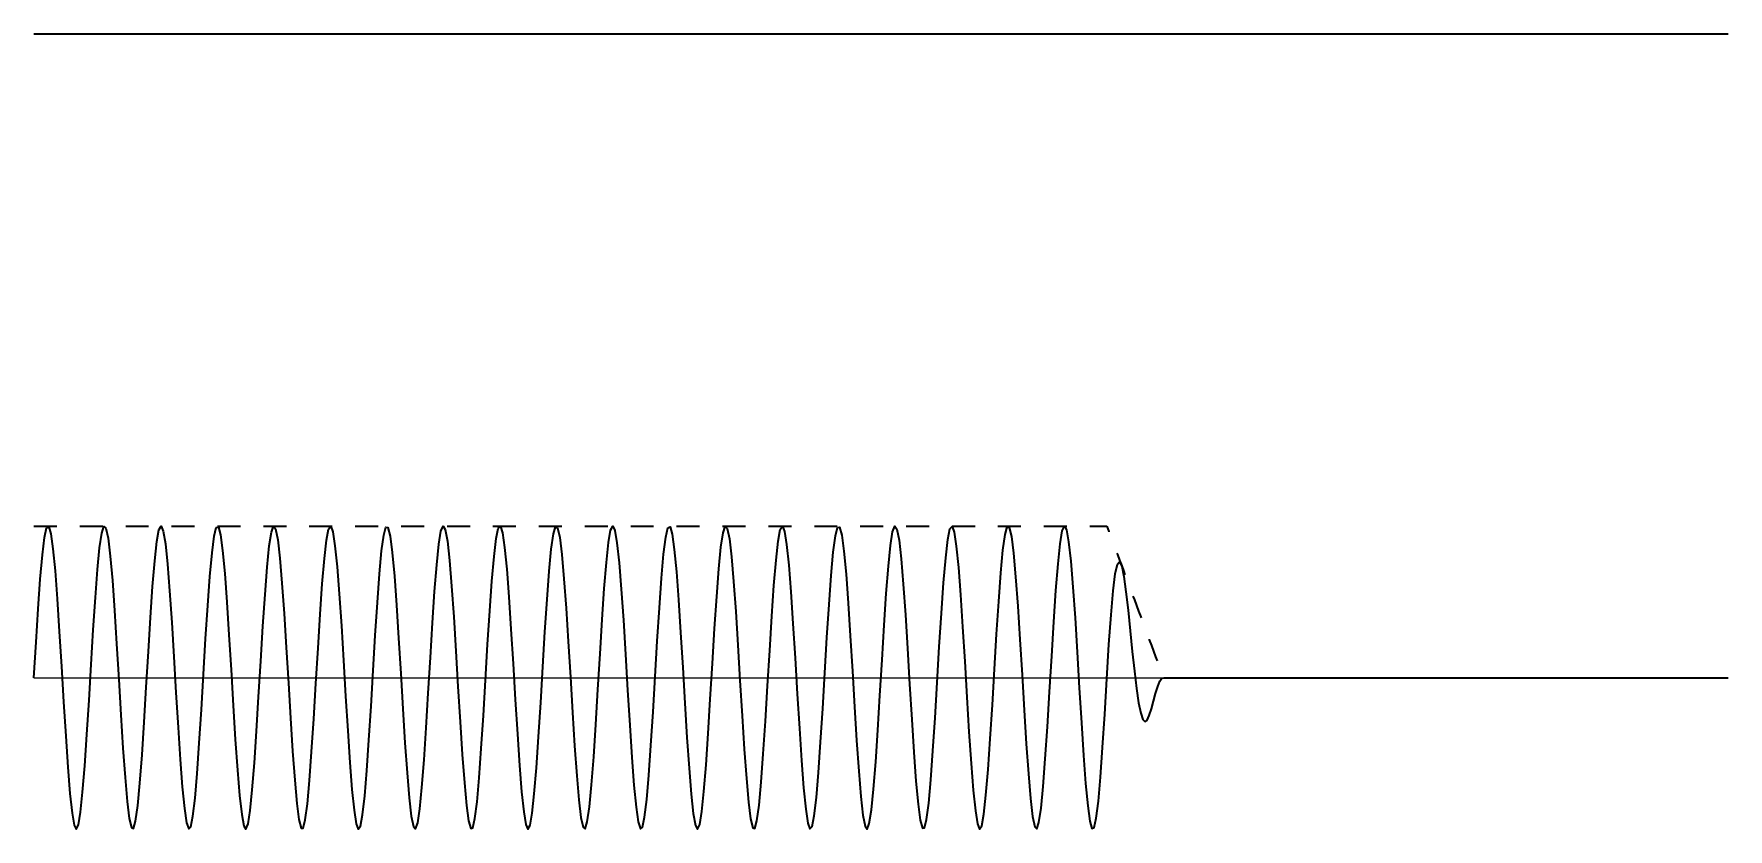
# Model space of a CAD drawing. Header units: metres. Extents: x -10 to 187, y -30 to 275.
# Drawn here: x 135.2 to 186.9, y 56.3 to 80.6 of the extents above; entities that cross this region are included whole.
import ezdxf

# ---------------------------------------------------------------- set-up
doc = ezdxf.new("R2010")
doc.units = ezdxf.units.M
doc.linetypes.add('JIS_02_0.7', pattern=[1.4, 0.7, -0.7])
doc.layers.add('BASE', color=8, linetype='Continuous', lineweight=25)
doc.layers.add('WAVE', color=7, linetype='Continuous', lineweight=35)

msp = doc.modelspace()

# ---------------------------------------------------------------- linework, layer by layer
at = {"layer": 'BASE', "lineweight": 25, "flags": 128}
for points in [[(135.189, 80.613), (186.854, 80.613)], [(135.189, 60.965), (186.854, 60.965)]]:
    msp.add_lwpolyline(points, dxfattribs=at)
at = {"layer": 'WAVE', "lineweight": 35, "flags": 128}
for points in [[(135.189, 80.613), (135.254, 80.613), (135.319, 80.613), (135.383, 80.613), (135.448, 80.613), (135.513, 80.613), (135.577, 80.613), (135.642, 80.613), (135.707, 80.613), (135.771, 80.613), (135.836, 80.613), (135.901, 80.613), (135.965, 80.613), (136.03, 80.613), (136.095, 80.613), (136.159, 80.613), (136.224, 80.613), (136.289, 80.613), (136.353, 80.613), (136.418, 80.613), (136.483, 80.613), (136.547, 80.613), (136.612, 80.613), (136.677, 80.613), (136.741, 80.613), (136.806, 80.613), (136.871, 80.613), (136.935, 80.613), (137, 80.613), (137.065, 80.613), (137.129, 80.613), (137.194, 80.613), (137.259, 80.613), (137.323, 80.613), (137.388, 80.613), (137.453, 80.613), (137.517, 80.613), (137.582, 80.613), (137.647, 80.613), (137.711, 80.613), (137.776, 80.613), (137.841, 80.613), (137.905, 80.613), (137.97, 80.613), (138.035, 80.613), (138.099, 80.613), (138.164, 80.613), (138.229, 80.613), (138.293, 80.613), (138.358, 80.613), (138.423, 80.613), (138.487, 80.613), (138.552, 80.613), (138.617, 80.613), (138.681, 80.613), (138.746, 80.613), (138.81, 80.613), (138.875, 80.613), (138.94, 80.613), (139.004, 80.613), (139.069, 80.613), (139.134, 80.613), (139.198, 80.613), (139.263, 80.613), (139.328, 80.613), (139.392, 80.613), (139.457, 80.613), (139.522, 80.613), (139.586, 80.613), (139.651, 80.613), (139.716, 80.613), (139.78, 80.613), (139.845, 80.613), (139.91, 80.613), (139.974, 80.613), (140.039, 80.613), (140.104, 80.613), (140.168, 80.613), (140.233, 80.613), (140.298, 80.613), (140.362, 80.613), (140.427, 80.613), (140.492, 80.613), (140.556, 80.613), (140.621, 80.613), (140.686, 80.613), (140.75, 80.613), (140.815, 80.613), (140.88, 80.613), (140.944, 80.613), (141.009, 80.613), (141.074, 80.613), (141.138, 80.613), (141.203, 80.613), (141.268, 80.613), (141.332, 80.613), (141.397, 80.613), (141.462, 80.613), (141.526, 80.613), (141.591, 80.613), (141.656, 80.613), (141.72, 80.613), (141.785, 80.613), (141.85, 80.613), (141.914, 80.613), (141.979, 80.613), (142.044, 80.613), (142.108, 80.613), (142.173, 80.613), (142.238, 80.613), (142.302, 80.613), (142.367, 80.613), (142.432, 80.613), (142.496, 80.613), (142.561, 80.613), (142.626, 80.613), (142.69, 80.613), (142.755, 80.613), (142.82, 80.613), (142.884, 80.613), (142.949, 80.613), (143.014, 80.613), (143.078, 80.613), (143.143, 80.613), (143.207, 80.613), (143.272, 80.613), (143.337, 80.613), (143.401, 80.613), (143.466, 80.613), (143.531, 80.613), (143.595, 80.613), (143.66, 80.613), (143.725, 80.613), (143.789, 80.613), (143.854, 80.613), (143.919, 80.613), (143.983, 80.613), (144.048, 80.613), (144.113, 80.613), (144.177, 80.613), (144.242, 80.613), (144.307, 80.613), (144.371, 80.613), (144.436, 80.613), (144.501, 80.613), (144.565, 80.613), (144.63, 80.613), (144.695, 80.613), (144.759, 80.613), (144.824, 80.613), (144.889, 80.613), (144.953, 80.613), (145.018, 80.613), (145.083, 80.613), (145.147, 80.613), (145.212, 80.613), (145.277, 80.613), (145.341, 80.613), (145.406, 80.613), (145.471, 80.613), (145.535, 80.613), (145.6, 80.613), (145.665, 80.613), (145.729, 80.613), (145.794, 80.613), (145.859, 80.613), (145.923, 80.613), (145.988, 80.613), (146.053, 80.613), (146.117, 80.613), (146.182, 80.613), (146.247, 80.613), (146.311, 80.613), (146.376, 80.613), (146.441, 80.613), (146.505, 80.613), (146.57, 80.613), (146.635, 80.613), (146.699, 80.613), (146.764, 80.613), (146.829, 80.613), (146.893, 80.613), (146.958, 80.613), (147.023, 80.613), (147.087, 80.613), (147.152, 80.613), (147.217, 80.613), (147.281, 80.613), (147.346, 80.613), (147.411, 80.613), (147.475, 80.613), (147.54, 80.613), (147.604, 80.613), (147.669, 80.613), (147.734, 80.613), (147.798, 80.613), (147.863, 80.613), (147.928, 80.613), (147.992, 80.613), (148.057, 80.613), (148.122, 80.613), (148.186, 80.613), (148.251, 80.613), (148.316, 80.613), (148.38, 80.613), (148.445, 80.613), (148.51, 80.613), (148.574, 80.613), (148.639, 80.613), (148.704, 80.613), (148.768, 80.613), (148.833, 80.613), (148.898, 80.613), (148.962, 80.613), (149.027, 80.613), (149.092, 80.613), (149.156, 80.613), (149.221, 80.613), (149.286, 80.613), (149.35, 80.613), (149.415, 80.613), (149.48, 80.613), (149.544, 80.613), (149.609, 80.613), (149.674, 80.613), (149.738, 80.613), (149.803, 80.613), (149.868, 80.613), (149.932, 80.613), (149.997, 80.613), (150.062, 80.613), (150.126, 80.613), (150.191, 80.613), (150.256, 80.613), (150.32, 80.613), (150.385, 80.613), (150.45, 80.613), (150.514, 80.613), (150.579, 80.613), (150.644, 80.613), (150.708, 80.613), (150.773, 80.613), (150.838, 80.613), (150.902, 80.613), (150.967, 80.613), (151.032, 80.613), (151.096, 80.613), (151.161, 80.613), (151.226, 80.613), (151.29, 80.613), (151.355, 80.613), (151.42, 80.613), (151.484, 80.613), (151.549, 80.613), (151.614, 80.613), (151.678, 80.613), (151.743, 80.613), (151.808, 80.613), (151.872, 80.613), (151.937, 80.613), (152.001, 80.613), (152.066, 80.613), (152.131, 80.613), (152.195, 80.613), (152.26, 80.613), (152.325, 80.613), (152.389, 80.613), (152.454, 80.613), (152.519, 80.613), (152.583, 80.613), (152.648, 80.613), (152.713, 80.613), (152.777, 80.613), (152.842, 80.613), (152.907, 80.613), (152.971, 80.613), (153.036, 80.613), (153.101, 80.613), (153.165, 80.613), (153.23, 80.613), (153.295, 80.613), (153.359, 80.613), (153.424, 80.613), (153.489, 80.613), (153.553, 80.613), (153.618, 80.613), (153.683, 80.613), (153.747, 80.613), (153.812, 80.613), (153.877, 80.613), (153.941, 80.613), (154.006, 80.613), (154.071, 80.613), (154.135, 80.613), (154.2, 80.613), (154.265, 80.613), (154.329, 80.613), (154.394, 80.613), (154.459, 80.613), (154.523, 80.613), (154.588, 80.613), (154.653, 80.613), (154.717, 80.613), (154.782, 80.613), (154.847, 80.613), (154.911, 80.613), (154.976, 80.613), (155.041, 80.613), (155.105, 80.613), (155.17, 80.613), (155.235, 80.613), (155.299, 80.613), (155.364, 80.613), (155.429, 80.613), (155.493, 80.613), (155.558, 80.613), (155.623, 80.613), (155.687, 80.613), (155.752, 80.613), (155.817, 80.613), (155.881, 80.613), (155.946, 80.613), (156.011, 80.613), (156.075, 80.613), (156.14, 80.613), (156.205, 80.613), (156.269, 80.613), (156.334, 80.613), (156.398, 80.613), (156.463, 80.613), (156.528, 80.613), (156.592, 80.613), (156.657, 80.613), (156.722, 80.613), (156.786, 80.613), (156.851, 80.613), (156.916, 80.613), (156.98, 80.613), (157.045, 80.613), (157.11, 80.613), (157.174, 80.613), (157.239, 80.613), (157.304, 80.613), (157.368, 80.613), (157.433, 80.613), (157.498, 80.613), (157.562, 80.613), (157.627, 80.613), (157.692, 80.613), (157.756, 80.613), (157.821, 80.613), (157.886, 80.613), (157.95, 80.613), (158.015, 80.613), (158.08, 80.613), (158.144, 80.613), (158.209, 80.613), (158.274, 80.613), (158.338, 80.613), (158.403, 80.613), (158.468, 80.613), (158.532, 80.613), (158.597, 80.613), (158.662, 80.613), (158.726, 80.613), (158.791, 80.613), (158.856, 80.613), (158.92, 80.613), (158.985, 80.613), (159.05, 80.613), (159.114, 80.613), (159.179, 80.613), (159.244, 80.613), (159.308, 80.613), (159.373, 80.613), (159.438, 80.613), (159.502, 80.613), (159.567, 80.613), (159.632, 80.613), (159.696, 80.613), (159.761, 80.613), (159.826, 80.613), (159.89, 80.613), (159.955, 80.613), (160.02, 80.613), (160.084, 80.613), (160.149, 80.613), (160.214, 80.613), (160.278, 80.613), (160.343, 80.613), (160.408, 80.613), (160.472, 80.613), (160.537, 80.613), (160.602, 80.613), (160.666, 80.613), (160.731, 80.613), (160.795, 80.613), (160.86, 80.613), (160.925, 80.613), (160.989, 80.613), (161.054, 80.613), (161.119, 80.613), (161.183, 80.613), (161.248, 80.613), (161.313, 80.613), (161.377, 80.613), (161.442, 80.613), (161.507, 80.613), (161.571, 80.613), (161.636, 80.613), (161.701, 80.613), (161.765, 80.613), (161.83, 80.613), (161.895, 80.613), (161.959, 80.613), (162.024, 80.613), (162.089, 80.613), (162.153, 80.613), (162.218, 80.613), (162.283, 80.613), (162.347, 80.613), (162.412, 80.613), (162.477, 80.613), (162.541, 80.613), (162.606, 80.613), (162.671, 80.613), (162.735, 80.613), (162.8, 80.613), (162.865, 80.613), (162.929, 80.613), (162.994, 80.613), (163.059, 80.613), (163.123, 80.613), (163.188, 80.613), (163.253, 80.613), (163.317, 80.613), (163.382, 80.613), (163.447, 80.613), (163.511, 80.613), (163.576, 80.613), (163.641, 80.613), (163.705, 80.613), (163.77, 80.613), (163.835, 80.613), (163.899, 80.613), (163.964, 80.613), (164.029, 80.613), (164.093, 80.613), (164.158, 80.613), (164.223, 80.613), (164.287, 80.613), (164.352, 80.613), (164.417, 80.613), (164.481, 80.613), (164.546, 80.613), (164.611, 80.613), (164.675, 80.613), (164.74, 80.613), (164.805, 80.613), (164.869, 80.613), (164.934, 80.613), (164.999, 80.613), (165.063, 80.613), (165.128, 80.613), (165.193, 80.613), (165.257, 80.613), (165.322, 80.613), (165.386, 80.613), (165.451, 80.613), (165.516, 80.613), (165.58, 80.613), (165.645, 80.613), (165.71, 80.613), (165.774, 80.613), (165.839, 80.613), (165.904, 80.613), (165.968, 80.613), (166.033, 80.613), (166.098, 80.613), (166.162, 80.613), (166.227, 80.613), (166.292, 80.613), (166.356, 80.613), (166.421, 80.613), (166.486, 80.613), (166.55, 80.613), (166.615, 80.613), (166.68, 80.613), (166.744, 80.613), (166.809, 80.613), (166.874, 80.613), (166.938, 80.613), (167.003, 80.613), (167.068, 80.613), (167.132, 80.613), (167.197, 80.613), (167.262, 80.613), (167.326, 80.613), (167.391, 80.613), (167.456, 80.613), (167.52, 80.613), (167.585, 80.613), (167.65, 80.613), (167.714, 80.613), (167.779, 80.613), (167.844, 80.613), (167.908, 80.613), (167.973, 80.613), (168.038, 80.613), (168.102, 80.613), (168.167, 80.613), (168.232, 80.613), (168.296, 80.613), (168.361, 80.613), (168.426, 80.613), (168.49, 80.613), (168.555, 80.613), (168.62, 80.613), (168.684, 80.613), (168.749, 80.613), (168.814, 80.613), (168.878, 80.613), (168.943, 80.613), (169.008, 80.613), (169.072, 80.613), (169.137, 80.613), (169.202, 80.613), (169.266, 80.613), (169.331, 80.613), (169.396, 80.613), (169.46, 80.613), (169.525, 80.613), (169.59, 80.613), (169.654, 80.613), (169.719, 80.613), (169.783, 80.613), (169.848, 80.613), (169.913, 80.613), (169.977, 80.613), (170.042, 80.613), (170.107, 80.613), (170.171, 80.613), (170.236, 80.613), (170.301, 80.613), (170.365, 80.613), (170.43, 80.613), (170.495, 80.613), (170.559, 80.613), (170.624, 80.613), (170.689, 80.613), (170.753, 80.613), (170.818, 80.613), (170.883, 80.613), (170.947, 80.613), (171.012, 80.613), (171.077, 80.613), (171.141, 80.613), (171.206, 80.613), (171.271, 80.613), (171.335, 80.613), (171.4, 80.613), (171.465, 80.613), (171.529, 80.613), (171.594, 80.613), (171.659, 80.613), (171.723, 80.613), (171.788, 80.613), (171.853, 80.613), (171.917, 80.613), (171.982, 80.613), (172.047, 80.613), (172.111, 80.613), (172.176, 80.613), (172.241, 80.613), (172.305, 80.613), (172.37, 80.613), (172.435, 80.613), (172.499, 80.613), (172.564, 80.613), (172.629, 80.613), (172.693, 80.613), (172.758, 80.613), (172.823, 80.613), (172.887, 80.613), (172.952, 80.613), (173.017, 80.613), (173.081, 80.613), (173.146, 80.613), (173.211, 80.613), (173.275, 80.613), (173.34, 80.613), (173.405, 80.613), (173.469, 80.613), (173.534, 80.613), (173.599, 80.613), (173.663, 80.613), (173.728, 80.613), (173.793, 80.613), (173.857, 80.613), (173.922, 80.613), (173.987, 80.613), (174.051, 80.613), (174.116, 80.613), (174.18, 80.613), (174.245, 80.613), (174.31, 80.613), (174.374, 80.613), (174.439, 80.613), (174.504, 80.613), (174.568, 80.613), (174.633, 80.613), (174.698, 80.613), (174.762, 80.613), (174.827, 80.613), (174.892, 80.613), (174.956, 80.613), (175.021, 80.613), (175.086, 80.613), (175.15, 80.613), (175.215, 80.613), (175.28, 80.613), (175.344, 80.613), (175.409, 80.613), (175.474, 80.613), (175.538, 80.613), (175.603, 80.613), (175.668, 80.613), (175.732, 80.613), (175.797, 80.613), (175.862, 80.613), (175.926, 80.613), (175.991, 80.613), (176.056, 80.613), (176.12, 80.613), (176.185, 80.613), (176.25, 80.613), (176.314, 80.613), (176.379, 80.613), (176.444, 80.613), (176.508, 80.613), (176.573, 80.613), (176.638, 80.613), (176.702, 80.613), (176.767, 80.613), (176.832, 80.613), (176.896, 80.613), (176.961, 80.613), (177.026, 80.613), (177.09, 80.613), (177.155, 80.613), (177.22, 80.613), (177.284, 80.613), (177.349, 80.613), (177.414, 80.613), (177.478, 80.613), (177.543, 80.613), (177.608, 80.613), (177.672, 80.613), (177.737, 80.613), (177.802, 80.613), (177.866, 80.613), (177.931, 80.613), (177.996, 80.613), (178.06, 80.613), (178.125, 80.613), (178.19, 80.613), (178.254, 80.613), (178.319, 80.613), (178.384, 80.613), (178.448, 80.613), (178.513, 80.613), (178.577, 80.613), (178.642, 80.613), (178.707, 80.613), (178.771, 80.613), (178.836, 80.613), (178.901, 80.613), (178.965, 80.613), (179.03, 80.613), (179.095, 80.613), (179.159, 80.613), (179.224, 80.613), (179.289, 80.613), (179.353, 80.613), (179.418, 80.613), (179.483, 80.613), (179.547, 80.613), (179.612, 80.613), (179.677, 80.613), (179.741, 80.613), (179.806, 80.613), (179.871, 80.613), (179.935, 80.613), (180, 80.613), (180.065, 80.613), (180.129, 80.613), (180.194, 80.613), (180.259, 80.613), (180.323, 80.613), (180.388, 80.613), (180.453, 80.613), (180.517, 80.613), (180.582, 80.613), (180.647, 80.613), (180.711, 80.613), (180.776, 80.613), (180.841, 80.613), (180.905, 80.613), (180.97, 80.613), (181.035, 80.613), (181.099, 80.613), (181.164, 80.613), (181.229, 80.613), (181.293, 80.613), (181.358, 80.613), (181.423, 80.613), (181.487, 80.613), (181.552, 80.613), (181.617, 80.613), (181.681, 80.613), (181.746, 80.613), (181.811, 80.613), (181.875, 80.613), (181.94, 80.613), (182.005, 80.613), (182.069, 80.613), (182.134, 80.613), (182.199, 80.613), (182.263, 80.613), (182.328, 80.613), (182.393, 80.613), (182.457, 80.613), (182.522, 80.613), (182.587, 80.613), (182.651, 80.613), (182.716, 80.613), (182.781, 80.613), (182.845, 80.613), (182.91, 80.613), (182.974, 80.613), (183.039, 80.613), (183.104, 80.613), (183.168, 80.613), (183.233, 80.613), (183.298, 80.613), (183.362, 80.613), (183.427, 80.613), (183.492, 80.613), (183.556, 80.613), (183.621, 80.613), (183.686, 80.613), (183.75, 80.613), (183.815, 80.613), (183.88, 80.613), (183.944, 80.613), (184.009, 80.613), (184.074, 80.613), (184.138, 80.613), (184.203, 80.613), (184.268, 80.613), (184.332, 80.613), (184.397, 80.613), (184.462, 80.613), (184.526, 80.613), (184.591, 80.613), (184.656, 80.613), (184.72, 80.613), (184.785, 80.613), (184.85, 80.613), (184.914, 80.613), (184.979, 80.613), (185.044, 80.613), (185.108, 80.613), (185.173, 80.613), (185.238, 80.613), (185.302, 80.613), (185.367, 80.613), (185.432, 80.613), (185.496, 80.613), (185.561, 80.613), (185.626, 80.613), (185.69, 80.613), (185.755, 80.613), (185.82, 80.613), (185.884, 80.613), (185.949, 80.613), (186.014, 80.613), (186.078, 80.613), (186.143, 80.613), (186.208, 80.613), (186.272, 80.613), (186.337, 80.613), (186.402, 80.613), (186.466, 80.613), (186.531, 80.613), (186.596, 80.613), (186.66, 80.613), (186.725, 80.613), (186.79, 80.613), (186.854, 80.613)], [(135.189, 60.965), (135.254, 62.046), (135.319, 63.067), (135.383, 63.971), (135.448, 64.709), (135.513, 65.239), (135.577, 65.533), (135.642, 65.573), (135.707, 65.359), (135.771, 64.901), (135.836, 64.225), (135.901, 63.368), (135.965, 62.378), (136.03, 61.31), (136.095, 60.223), (136.159, 59.177), (136.224, 58.23), (136.289, 57.435), (136.353, 56.835), (136.418, 56.464), (136.483, 56.342), (136.547, 56.477), (136.612, 56.86), (136.677, 57.47), (136.741, 58.275), (136.806, 59.228), (136.871, 60.277), (136.935, 61.365), (137, 62.43), (137.065, 63.414), (137.129, 64.263), (137.194, 64.929), (137.259, 65.375), (137.323, 65.577), (137.388, 65.524), (137.453, 65.218), (137.517, 64.676), (137.582, 63.929), (137.647, 63.018), (137.711, 61.993), (137.776, 60.911), (137.841, 59.832), (137.905, 58.816), (137.97, 57.919), (138.035, 57.19), (138.099, 56.671), (138.164, 56.39), (138.229, 56.362), (138.293, 56.589), (138.358, 57.059), (138.423, 57.745), (138.487, 58.609), (138.552, 59.604), (138.617, 60.675), (138.681, 61.761), (138.746, 62.804), (138.81, 63.744), (138.875, 64.531), (138.94, 65.12), (139.004, 65.479), (139.069, 65.588), (139.134, 65.44), (139.198, 65.045), (139.263, 64.424), (139.328, 63.612), (139.392, 62.652), (139.457, 61.6), (139.522, 60.512), (139.586, 59.449), (139.651, 58.47), (139.716, 57.63), (139.78, 56.974), (139.845, 56.539), (139.91, 56.35), (139.974, 56.416), (140.039, 56.734), (140.104, 57.287), (140.168, 58.044), (140.233, 58.962), (140.298, 59.991), (140.362, 61.074), (140.427, 62.152), (140.492, 63.163), (140.556, 64.053), (140.621, 64.772), (140.686, 65.279), (140.75, 65.548), (140.815, 65.563), (140.88, 65.324), (140.944, 64.842), (141.009, 64.146), (141.074, 63.274), (141.138, 62.274), (141.203, 61.202), (141.268, 60.116), (141.332, 59.077), (141.397, 58.143), (141.462, 57.366), (141.526, 56.787), (141.591, 56.441), (141.656, 56.344), (141.72, 56.504), (141.785, 56.911), (141.85, 57.543), (141.914, 58.364), (141.979, 59.329), (142.044, 60.385), (142.108, 61.473), (142.173, 62.533), (142.238, 63.506), (142.302, 64.339), (142.367, 64.984), (142.432, 65.407), (142.496, 65.584), (142.561, 65.505), (142.626, 65.174), (142.69, 64.61), (142.755, 63.845), (142.82, 62.92), (142.884, 61.886), (142.949, 60.802), (143.014, 59.726), (143.078, 58.72), (143.143, 57.837), (143.207, 57.128), (143.272, 56.632), (143.337, 56.376), (143.401, 56.373), (143.466, 56.626), (143.531, 57.118), (143.595, 57.824), (143.66, 58.704), (143.725, 59.709), (143.789, 60.784), (143.854, 61.868), (143.919, 62.903), (143.983, 63.83), (144.048, 64.599), (144.113, 65.166), (144.177, 65.501), (144.242, 65.584), (144.307, 65.412), (144.371, 64.993), (144.436, 64.351), (144.501, 63.521), (144.565, 62.55), (144.63, 61.491), (144.695, 60.403), (144.759, 59.346), (144.824, 58.379), (144.889, 57.555), (144.953, 56.92), (145.018, 56.509), (145.083, 56.345), (145.147, 56.437), (145.212, 56.78), (145.277, 57.354), (145.341, 58.129), (145.406, 59.061), (145.471, 60.098), (145.535, 61.183), (145.6, 62.257), (145.665, 63.258), (145.729, 64.133), (145.794, 64.832), (145.859, 65.317), (145.923, 65.561), (145.988, 65.551), (146.053, 65.286), (146.117, 64.782), (146.182, 64.066), (146.247, 63.179), (146.311, 62.169), (146.376, 61.093), (146.441, 60.009), (146.505, 58.978), (146.57, 58.058), (146.635, 57.298), (146.699, 56.742), (146.764, 56.419), (146.829, 56.349), (146.893, 56.534), (146.958, 56.965), (147.023, 57.617), (147.087, 58.455), (147.152, 59.432), (147.217, 60.494), (147.281, 61.582), (147.346, 62.635), (147.411, 63.597), (147.475, 64.412), (147.54, 65.037), (147.604, 65.436), (147.669, 65.587), (147.734, 65.483), (147.798, 65.128), (147.863, 64.542), (147.928, 63.759), (147.992, 62.82), (148.057, 61.779), (148.122, 60.693), (148.186, 59.622), (148.251, 58.625), (148.316, 57.758), (148.38, 57.069), (148.445, 56.595), (148.51, 56.364), (148.574, 56.387), (148.639, 56.665), (148.704, 57.18), (148.768, 57.905), (148.833, 58.8), (148.898, 59.814), (148.962, 60.893), (149.027, 61.975), (149.092, 63.002), (149.156, 63.915), (149.221, 64.666), (149.286, 65.211), (149.35, 65.521), (149.415, 65.579), (149.48, 65.381), (149.544, 64.938), (149.609, 64.276), (149.674, 63.43), (149.738, 62.447), (149.803, 61.383), (149.868, 60.295), (149.932, 59.245), (149.997, 58.289), (150.062, 57.482), (150.126, 56.868), (150.191, 56.481), (150.256, 56.343), (150.32, 56.46), (150.385, 56.827), (150.45, 57.423), (150.514, 58.216), (150.579, 59.161), (150.644, 60.205), (150.708, 61.292), (150.773, 62.361), (150.838, 63.353), (150.902, 64.212), (150.967, 64.891), (151.032, 65.353), (151.096, 65.572), (151.161, 65.535), (151.226, 65.246), (151.29, 64.719), (151.355, 63.985), (151.42, 63.083), (151.484, 62.064), (151.549, 60.984), (151.614, 59.903), (151.678, 58.88), (151.743, 57.974), (151.808, 57.233), (151.872, 56.699), (151.937, 56.401), (152.001, 56.356), (152.066, 56.566), (152.131, 57.021), (152.195, 57.693), (152.26, 58.547), (152.325, 59.535), (152.389, 60.602), (152.454, 61.689), (152.519, 62.737), (152.583, 63.686), (152.648, 64.484), (152.713, 65.087), (152.777, 65.462), (152.842, 65.588), (152.907, 65.458), (152.971, 65.079), (153.036, 64.472), (153.101, 63.671), (153.165, 62.72), (153.23, 61.672), (153.295, 60.584), (153.359, 59.518), (153.424, 58.532), (153.489, 57.68), (153.553, 57.011), (153.618, 56.561), (153.683, 56.355), (153.747, 56.404), (153.812, 56.706), (153.877, 57.244), (153.941, 57.988), (154.006, 58.897), (154.071, 59.92), (154.135, 61.002), (154.2, 62.081), (154.265, 63.099), (154.329, 63.998), (154.394, 64.73), (154.459, 65.253), (154.523, 65.538), (154.588, 65.57), (154.653, 65.347), (154.717, 64.881), (154.782, 64.199), (154.847, 63.337), (154.911, 62.344), (154.976, 61.274), (155.041, 60.187), (155.105, 59.144), (155.17, 58.201), (155.235, 57.412), (155.299, 56.819), (155.364, 56.456), (155.429, 56.343), (155.493, 56.486), (155.558, 56.877), (155.623, 57.494), (155.687, 58.304), (155.752, 59.262), (155.817, 60.313), (155.881, 61.401), (155.946, 62.465), (156.011, 63.445), (156.075, 64.288), (156.14, 64.948), (156.205, 65.386), (156.269, 65.58), (156.334, 65.518), (156.398, 65.204), (156.463, 64.655), (156.528, 63.901), (156.592, 62.985), (156.657, 61.957), (156.722, 60.874), (156.786, 59.797), (156.851, 58.784), (156.916, 57.891), (156.98, 57.17), (157.045, 56.658), (157.11, 56.385), (157.174, 56.366), (157.239, 56.601), (157.304, 57.079), (157.368, 57.771), (157.433, 58.641), (157.498, 59.639), (157.562, 60.711), (157.627, 61.797), (157.692, 62.837), (157.756, 63.773), (157.821, 64.554), (157.886, 65.136), (157.95, 65.486), (158.015, 65.587), (158.08, 65.431), (158.144, 65.028), (158.209, 64.4), (158.274, 63.582), (158.338, 62.618), (158.403, 61.564), (158.468, 60.476), (158.532, 59.415), (158.597, 58.44), (158.662, 57.605), (158.726, 56.956), (158.791, 56.529), (158.856, 56.348), (158.92, 56.423), (158.985, 56.749), (159.05, 57.309), (159.114, 58.072), (159.179, 58.995), (159.244, 60.027), (159.308, 61.111), (159.373, 62.187), (159.438, 63.195), (159.502, 64.08), (159.567, 64.792), (159.632, 65.292), (159.696, 65.553), (159.761, 65.559), (159.826, 65.311), (159.89, 64.822), (159.955, 64.12), (160.02, 63.243), (160.084, 62.239), (160.149, 61.165), (160.214, 60.08), (160.278, 59.044), (160.343, 58.115), (160.408, 57.343), (160.472, 56.772), (160.537, 56.433), (160.602, 56.346), (160.666, 56.514), (160.731, 56.929), (160.795, 57.567), (160.86, 58.394), (160.925, 59.363), (160.989, 60.421), (161.054, 61.509), (161.119, 62.567), (161.183, 63.537), (161.248, 64.363), (161.313, 65.002), (161.377, 65.417), (161.442, 65.585), (161.507, 65.498), (161.571, 65.159), (161.636, 64.588), (161.701, 63.816), (161.765, 62.887), (161.83, 61.851), (161.895, 60.765), (161.959, 59.692), (162.024, 58.688), (162.089, 57.811), (162.153, 57.108), (162.218, 56.619), (162.283, 56.371), (162.347, 56.378), (162.412, 56.638), (162.477, 57.139), (162.541, 57.851), (162.606, 58.736), (162.671, 59.744), (162.735, 60.82), (162.8, 61.904), (162.865, 62.936), (162.929, 63.859), (162.994, 64.621), (163.059, 65.181), (163.123, 65.508), (163.188, 65.583), (163.253, 65.402), (163.317, 64.975), (163.382, 64.326), (163.447, 63.491), (163.511, 62.516), (163.576, 61.455), (163.641, 60.367), (163.705, 59.312), (163.77, 58.349), (163.835, 57.531), (163.899, 56.903), (163.964, 56.5), (164.029, 56.344), (164.093, 56.444), (164.158, 56.795), (164.223, 57.377), (164.287, 58.158), (164.352, 59.094), (164.417, 60.134), (164.481, 61.22), (164.546, 62.292), (164.611, 63.29), (164.675, 64.16), (164.74, 64.852), (164.805, 65.33), (164.869, 65.565), (164.934, 65.546), (164.999, 65.273), (165.063, 64.761), (165.128, 64.039), (165.193, 63.147), (165.257, 62.134), (165.322, 61.056), (165.386, 59.973), (165.451, 58.946), (165.516, 58.03), (165.58, 57.276), (165.645, 56.727), (165.71, 56.413), (165.774, 56.351), (165.839, 56.545), (165.904, 56.983), (165.968, 57.642), (166.033, 58.486), (166.098, 59.466), (166.162, 60.53), (166.227, 61.618), (166.292, 62.669), (166.356, 63.627), (166.421, 64.436), (166.486, 65.054), (166.55, 65.445), (166.615, 65.588), (166.68, 65.475), (166.744, 65.112), (166.809, 64.519), (166.874, 63.73), (166.938, 62.787), (167.003, 61.743), (167.068, 60.657), (167.132, 59.587), (167.197, 58.594), (167.262, 57.732), (167.326, 57.049), (167.391, 56.584), (167.456, 56.36), (167.52, 56.393), (167.585, 56.678), (167.65, 57.201), (167.714, 57.932), (167.779, 58.832), (167.844, 59.85), (167.908, 60.929), (167.973, 61.973), (168.038, 62.881), (168.102, 63.611), (168.167, 64.133), (168.232, 64.431), (168.296, 64.505), (168.361, 64.37), (168.426, 64.052), (168.49, 63.588), (168.555, 63.021), (168.62, 62.397), (168.684, 61.763), (168.749, 61.161), (168.814, 60.63), (168.878, 60.197), (168.943, 59.882), (169.008, 59.693), (169.072, 59.627), (169.137, 59.672), (169.202, 59.808), (169.266, 60.009), (169.331, 60.243), (169.396, 60.481), (169.46, 60.693), (169.525, 60.855), (169.59, 60.947), (169.654, 60.965), (169.719, 60.965), (169.783, 60.965), (169.848, 60.965), (169.913, 60.965), (169.977, 60.965), (170.042, 60.965), (170.107, 60.965), (170.171, 60.965), (170.236, 60.965), (170.301, 60.965), (170.365, 60.965), (170.43, 60.965), (170.495, 60.965), (170.559, 60.965), (170.624, 60.965), (170.689, 60.965), (170.753, 60.965), (170.818, 60.965), (170.883, 60.965), (170.947, 60.965), (171.012, 60.965), (171.077, 60.965), (171.141, 60.965), (171.206, 60.965), (171.271, 60.965), (171.335, 60.965), (171.4, 60.965), (171.465, 60.965), (171.529, 60.965), (171.594, 60.965), (171.659, 60.965), (171.723, 60.965), (171.788, 60.965), (171.853, 60.965), (171.917, 60.965), (171.982, 60.965), (172.047, 60.965), (172.111, 60.965), (172.176, 60.965), (172.241, 60.965), (172.305, 60.965), (172.37, 60.965), (172.435, 60.965), (172.499, 60.965), (172.564, 60.965), (172.629, 60.965), (172.693, 60.965), (172.758, 60.965), (172.823, 60.965), (172.887, 60.965), (172.952, 60.965), (173.017, 60.965), (173.081, 60.965), (173.146, 60.965), (173.211, 60.965), (173.275, 60.965), (173.34, 60.965), (173.405, 60.965), (173.469, 60.965), (173.534, 60.965), (173.599, 60.965), (173.663, 60.965), (173.728, 60.965), (173.793, 60.965), (173.857, 60.965), (173.922, 60.965), (173.987, 60.965), (174.051, 60.965), (174.116, 60.965), (174.18, 60.965), (174.245, 60.965), (174.31, 60.965), (174.374, 60.965), (174.439, 60.965), (174.504, 60.965), (174.568, 60.965), (174.633, 60.965), (174.698, 60.965), (174.762, 60.965), (174.827, 60.965), (174.892, 60.965), (174.956, 60.965), (175.021, 60.965), (175.086, 60.965), (175.15, 60.965), (175.215, 60.965), (175.28, 60.965), (175.344, 60.965), (175.409, 60.965), (175.474, 60.965), (175.538, 60.965), (175.603, 60.965), (175.668, 60.965), (175.732, 60.965), (175.797, 60.965), (175.862, 60.965), (175.926, 60.965), (175.991, 60.965), (176.056, 60.965), (176.12, 60.965), (176.185, 60.965), (176.25, 60.965), (176.314, 60.965), (176.379, 60.965), (176.444, 60.965), (176.508, 60.965), (176.573, 60.965), (176.638, 60.965), (176.702, 60.965), (176.767, 60.965), (176.832, 60.965), (176.896, 60.965), (176.961, 60.965), (177.026, 60.965), (177.09, 60.965), (177.155, 60.965), (177.22, 60.965), (177.284, 60.965), (177.349, 60.965), (177.414, 60.965), (177.478, 60.965), (177.543, 60.965), (177.608, 60.965), (177.672, 60.965), (177.737, 60.965), (177.802, 60.965), (177.866, 60.965), (177.931, 60.965), (177.996, 60.965), (178.06, 60.965), (178.125, 60.965), (178.19, 60.965), (178.254, 60.965), (178.319, 60.965), (178.384, 60.965), (178.448, 60.965), (178.513, 60.965), (178.577, 60.965), (178.642, 60.965), (178.707, 60.965), (178.771, 60.965), (178.836, 60.965), (178.901, 60.965), (178.965, 60.965), (179.03, 60.965), (179.095, 60.965), (179.159, 60.965), (179.224, 60.965), (179.289, 60.965), (179.353, 60.965), (179.418, 60.965), (179.483, 60.965), (179.547, 60.965), (179.612, 60.965), (179.677, 60.965), (179.741, 60.965), (179.806, 60.965), (179.871, 60.965), (179.935, 60.965), (180, 60.965), (180.065, 60.965), (180.129, 60.965), (180.194, 60.965), (180.259, 60.965), (180.323, 60.965), (180.388, 60.965), (180.453, 60.965), (180.517, 60.965), (180.582, 60.965), (180.647, 60.965), (180.711, 60.965), (180.776, 60.965), (180.841, 60.965), (180.905, 60.965), (180.97, 60.965), (181.035, 60.965), (181.099, 60.965), (181.164, 60.965), (181.229, 60.965), (181.293, 60.965), (181.358, 60.965), (181.423, 60.965), (181.487, 60.965), (181.552, 60.965), (181.617, 60.965), (181.681, 60.965), (181.746, 60.965), (181.811, 60.965), (181.875, 60.965), (181.94, 60.965), (182.005, 60.965), (182.069, 60.965), (182.134, 60.965), (182.199, 60.965), (182.263, 60.965), (182.328, 60.965), (182.393, 60.965), (182.457, 60.965), (182.522, 60.965), (182.587, 60.965), (182.651, 60.965), (182.716, 60.965), (182.781, 60.965), (182.845, 60.965), (182.91, 60.965), (182.974, 60.965), (183.039, 60.965), (183.104, 60.965), (183.168, 60.965), (183.233, 60.965), (183.298, 60.965), (183.362, 60.965), (183.427, 60.965), (183.492, 60.965), (183.556, 60.965), (183.621, 60.965), (183.686, 60.965), (183.75, 60.965), (183.815, 60.965), (183.88, 60.965), (183.944, 60.965), (184.009, 60.965), (184.074, 60.965), (184.138, 60.965), (184.203, 60.965), (184.268, 60.965), (184.332, 60.965), (184.397, 60.965), (184.462, 60.965), (184.526, 60.965), (184.591, 60.965), (184.656, 60.965), (184.72, 60.965), (184.785, 60.965), (184.85, 60.965), (184.914, 60.965), (184.979, 60.965), (185.044, 60.965), (185.108, 60.965), (185.173, 60.965), (185.238, 60.965), (185.302, 60.965), (185.367, 60.965), (185.432, 60.965), (185.496, 60.965), (185.561, 60.965), (185.626, 60.965), (185.69, 60.965), (185.755, 60.965), (185.82, 60.965), (185.884, 60.965), (185.949, 60.965), (186.014, 60.965), (186.078, 60.965), (186.143, 60.965), (186.208, 60.965), (186.272, 60.965), (186.337, 60.965), (186.402, 60.965), (186.466, 60.965), (186.531, 60.965), (186.596, 60.965), (186.66, 60.965), (186.725, 60.965), (186.79, 60.965), (186.854, 60.965)]]:
    msp.add_lwpolyline(points, dxfattribs=at)
at = {"layer": 'WAVE', "linetype": 'JIS_02_0.7', "lineweight": 35, "flags": 128}
msp.add_lwpolyline([(135.189, 65.588), (135.254, 65.588), (135.319, 65.588), (135.383, 65.588), (135.448, 65.588), (135.513, 65.588), (135.577, 65.588), (135.642, 65.588), (135.707, 65.588), (135.771, 65.588), (135.836, 65.588), (135.901, 65.588), (135.965, 65.588), (136.03, 65.588), (136.095, 65.588), (136.159, 65.588), (136.224, 65.588), (136.289, 65.588), (136.353, 65.588), (136.418, 65.588), (136.483, 65.588), (136.547, 65.588), (136.612, 65.588), (136.677, 65.588), (136.741, 65.588), (136.806, 65.588), (136.871, 65.588), (136.935, 65.588), (137, 65.588), (137.065, 65.588), (137.129, 65.588), (137.194, 65.588), (137.259, 65.588), (137.323, 65.588), (137.388, 65.588), (137.453, 65.588), (137.517, 65.588), (137.582, 65.588), (137.647, 65.588), (137.711, 65.588), (137.776, 65.588), (137.841, 65.588), (137.905, 65.588), (137.97, 65.588), (138.035, 65.588), (138.099, 65.588), (138.164, 65.588), (138.229, 65.588), (138.293, 65.588), (138.358, 65.588), (138.423, 65.588), (138.487, 65.588), (138.552, 65.588), (138.617, 65.588), (138.681, 65.588), (138.746, 65.588), (138.81, 65.588), (138.875, 65.588), (138.94, 65.588), (139.004, 65.588), (139.069, 65.588), (139.134, 65.588), (139.198, 65.588), (139.263, 65.588), (139.328, 65.588), (139.392, 65.588), (139.457, 65.588), (139.522, 65.588), (139.586, 65.588), (139.651, 65.588), (139.716, 65.588), (139.78, 65.588), (139.845, 65.588), (139.91, 65.588), (139.974, 65.588), (140.039, 65.588), (140.104, 65.588), (140.168, 65.588), (140.233, 65.588), (140.298, 65.588), (140.362, 65.588), (140.427, 65.588), (140.492, 65.588), (140.556, 65.588), (140.621, 65.588), (140.686, 65.588), (140.75, 65.588), (140.815, 65.588), (140.88, 65.588), (140.944, 65.588), (141.009, 65.588), (141.074, 65.588), (141.138, 65.588), (141.203, 65.588), (141.268, 65.588), (141.332, 65.588), (141.397, 65.588), (141.462, 65.588), (141.526, 65.588), (141.591, 65.588), (141.656, 65.588), (141.72, 65.588), (141.785, 65.588), (141.85, 65.588), (141.914, 65.588), (141.979, 65.588), (142.044, 65.588), (142.108, 65.588), (142.173, 65.588), (142.238, 65.588), (142.302, 65.588), (142.367, 65.588), (142.432, 65.588), (142.496, 65.588), (142.561, 65.588), (142.626, 65.588), (142.69, 65.588), (142.755, 65.588), (142.82, 65.588), (142.884, 65.588), (142.949, 65.588), (143.014, 65.588), (143.078, 65.588), (143.143, 65.588), (143.207, 65.588), (143.272, 65.588), (143.337, 65.588), (143.401, 65.588), (143.466, 65.588), (143.531, 65.588), (143.595, 65.588), (143.66, 65.588), (143.725, 65.588), (143.789, 65.588), (143.854, 65.588), (143.919, 65.588), (143.983, 65.588), (144.048, 65.588), (144.113, 65.588), (144.177, 65.588), (144.242, 65.588), (144.307, 65.588), (144.371, 65.588), (144.436, 65.588), (144.501, 65.588), (144.565, 65.588), (144.63, 65.588), (144.695, 65.588), (144.759, 65.588), (144.824, 65.588), (144.889, 65.588), (144.953, 65.588), (145.018, 65.588), (145.083, 65.588), (145.147, 65.588), (145.212, 65.588), (145.277, 65.588), (145.341, 65.588), (145.406, 65.588), (145.471, 65.588), (145.535, 65.588), (145.6, 65.588), (145.665, 65.588), (145.729, 65.588), (145.794, 65.588), (145.859, 65.588), (145.923, 65.588), (145.988, 65.588), (146.053, 65.588), (146.117, 65.588), (146.182, 65.588), (146.247, 65.588), (146.311, 65.588), (146.376, 65.588), (146.441, 65.588), (146.505, 65.588), (146.57, 65.588), (146.635, 65.588), (146.699, 65.588), (146.764, 65.588), (146.829, 65.588), (146.893, 65.588), (146.958, 65.588), (147.023, 65.588), (147.087, 65.588), (147.152, 65.588), (147.217, 65.588), (147.281, 65.588), (147.346, 65.588), (147.411, 65.588), (147.475, 65.588), (147.54, 65.588), (147.604, 65.588), (147.669, 65.588), (147.734, 65.588), (147.798, 65.588), (147.863, 65.588), (147.928, 65.588), (147.992, 65.588), (148.057, 65.588), (148.122, 65.588), (148.186, 65.588), (148.251, 65.588), (148.316, 65.588), (148.38, 65.588), (148.445, 65.588), (148.51, 65.588), (148.574, 65.588), (148.639, 65.588), (148.704, 65.588), (148.768, 65.588), (148.833, 65.588), (148.898, 65.588), (148.962, 65.588), (149.027, 65.588), (149.092, 65.588), (149.156, 65.588), (149.221, 65.588), (149.286, 65.588), (149.35, 65.588), (149.415, 65.588), (149.48, 65.588), (149.544, 65.588), (149.609, 65.588), (149.674, 65.588), (149.738, 65.588), (149.803, 65.588), (149.868, 65.588), (149.932, 65.588), (149.997, 65.588), (150.062, 65.588), (150.126, 65.588), (150.191, 65.588), (150.256, 65.588), (150.32, 65.588), (150.385, 65.588), (150.45, 65.588), (150.514, 65.588), (150.579, 65.588), (150.644, 65.588), (150.708, 65.588), (150.773, 65.588), (150.838, 65.588), (150.902, 65.588), (150.967, 65.588), (151.032, 65.588), (151.096, 65.588), (151.161, 65.588), (151.226, 65.588), (151.29, 65.588), (151.355, 65.588), (151.42, 65.588), (151.484, 65.588), (151.549, 65.588), (151.614, 65.588), (151.678, 65.588), (151.743, 65.588), (151.808, 65.588), (151.872, 65.588), (151.937, 65.588), (152.001, 65.588), (152.066, 65.588), (152.131, 65.588), (152.195, 65.588), (152.26, 65.588), (152.325, 65.588), (152.389, 65.588), (152.454, 65.588), (152.519, 65.588), (152.583, 65.588), (152.648, 65.588), (152.713, 65.588), (152.777, 65.588), (152.842, 65.588), (152.907, 65.588), (152.971, 65.588), (153.036, 65.588), (153.101, 65.588), (153.165, 65.588), (153.23, 65.588), (153.295, 65.588), (153.359, 65.588), (153.424, 65.588), (153.489, 65.588), (153.553, 65.588), (153.618, 65.588), (153.683, 65.588), (153.747, 65.588), (153.812, 65.588), (153.877, 65.588), (153.941, 65.588), (154.006, 65.588), (154.071, 65.588), (154.135, 65.588), (154.2, 65.588), (154.265, 65.588), (154.329, 65.588), (154.394, 65.588), (154.459, 65.588), (154.523, 65.588), (154.588, 65.588), (154.653, 65.588), (154.717, 65.588), (154.782, 65.588), (154.847, 65.588), (154.911, 65.588), (154.976, 65.588), (155.041, 65.588), (155.105, 65.588), (155.17, 65.588), (155.235, 65.588), (155.299, 65.588), (155.364, 65.588), (155.429, 65.588), (155.493, 65.588), (155.558, 65.588), (155.623, 65.588), (155.687, 65.588), (155.752, 65.588), (155.817, 65.588), (155.881, 65.588), (155.946, 65.588), (156.011, 65.588), (156.075, 65.588), (156.14, 65.588), (156.205, 65.588), (156.269, 65.588), (156.334, 65.588), (156.398, 65.588), (156.463, 65.588), (156.528, 65.588), (156.592, 65.588), (156.657, 65.588), (156.722, 65.588), (156.786, 65.588), (156.851, 65.588), (156.916, 65.588), (156.98, 65.588), (157.045, 65.588), (157.11, 65.588), (157.174, 65.588), (157.239, 65.588), (157.304, 65.588), (157.368, 65.588), (157.433, 65.588), (157.498, 65.588), (157.562, 65.588), (157.627, 65.588), (157.692, 65.588), (157.756, 65.588), (157.821, 65.588), (157.886, 65.588), (157.95, 65.588), (158.015, 65.588), (158.08, 65.588), (158.144, 65.588), (158.209, 65.588), (158.274, 65.588), (158.338, 65.588), (158.403, 65.588), (158.468, 65.588), (158.532, 65.588), (158.597, 65.588), (158.662, 65.588), (158.726, 65.588), (158.791, 65.588), (158.856, 65.588), (158.92, 65.588), (158.985, 65.588), (159.05, 65.588), (159.114, 65.588), (159.179, 65.588), (159.244, 65.588), (159.308, 65.588), (159.373, 65.588), (159.438, 65.588), (159.502, 65.588), (159.567, 65.588), (159.632, 65.588), (159.696, 65.588), (159.761, 65.588), (159.826, 65.588), (159.89, 65.588), (159.955, 65.588), (160.02, 65.588), (160.084, 65.588), (160.149, 65.588), (160.214, 65.588), (160.278, 65.588), (160.343, 65.588), (160.408, 65.588), (160.472, 65.588), (160.537, 65.588), (160.602, 65.588), (160.666, 65.588), (160.731, 65.588), (160.795, 65.588), (160.86, 65.588), (160.925, 65.588), (160.989, 65.588), (161.054, 65.588), (161.119, 65.588), (161.183, 65.588), (161.248, 65.588), (161.313, 65.588), (161.377, 65.588), (161.442, 65.588), (161.507, 65.588), (161.571, 65.588), (161.636, 65.588), (161.701, 65.588), (161.765, 65.588), (161.83, 65.588), (161.895, 65.588), (161.959, 65.588), (162.024, 65.588), (162.089, 65.588), (162.153, 65.588), (162.218, 65.588), (162.283, 65.588), (162.347, 65.588), (162.412, 65.588), (162.477, 65.588), (162.541, 65.588), (162.606, 65.588), (162.671, 65.588), (162.735, 65.588), (162.8, 65.588), (162.865, 65.588), (162.929, 65.588), (162.994, 65.588), (163.059, 65.588), (163.123, 65.588), (163.188, 65.588), (163.253, 65.588), (163.317, 65.588), (163.382, 65.588), (163.447, 65.588), (163.511, 65.588), (163.576, 65.588), (163.641, 65.588), (163.705, 65.588), (163.77, 65.588), (163.835, 65.588), (163.899, 65.588), (163.964, 65.588), (164.029, 65.588), (164.093, 65.588), (164.158, 65.588), (164.223, 65.588), (164.287, 65.588), (164.352, 65.588), (164.417, 65.588), (164.481, 65.588), (164.546, 65.588), (164.611, 65.588), (164.675, 65.588), (164.74, 65.588), (164.805, 65.588), (164.869, 65.588), (164.934, 65.588), (164.999, 65.588), (165.063, 65.588), (165.128, 65.588), (165.193, 65.588), (165.257, 65.588), (165.322, 65.588), (165.386, 65.588), (165.451, 65.588), (165.516, 65.588), (165.58, 65.588), (165.645, 65.588), (165.71, 65.588), (165.774, 65.588), (165.839, 65.588), (165.904, 65.588), (165.968, 65.588), (166.033, 65.588), (166.098, 65.588), (166.162, 65.588), (166.227, 65.588), (166.292, 65.588), (166.356, 65.588), (166.421, 65.588), (166.486, 65.588), (166.55, 65.588), (166.615, 65.588), (166.68, 65.588), (166.744, 65.588), (166.809, 65.588), (166.874, 65.588), (166.938, 65.588), (167.003, 65.588), (167.068, 65.588), (167.132, 65.588), (167.197, 65.588), (167.262, 65.588), (167.326, 65.588), (167.391, 65.588), (167.456, 65.588), (167.52, 65.588), (167.585, 65.588), (167.65, 65.588), (167.714, 65.588), (167.779, 65.588), (167.844, 65.588), (167.908, 65.588), (167.973, 65.421), (168.038, 65.247), (168.102, 65.073), (168.167, 64.9), (168.232, 64.726), (168.296, 64.553), (168.361, 64.379), (168.426, 64.206), (168.49, 64.032), (168.555, 63.858), (168.62, 63.685), (168.684, 63.511), (168.749, 63.338), (168.814, 63.164), (168.878, 62.99), (168.943, 62.817), (169.008, 62.643), (169.072, 62.47), (169.137, 62.296), (169.202, 62.123), (169.266, 61.949), (169.331, 61.775), (169.396, 61.602), (169.46, 61.428), (169.525, 61.255), (169.59, 61.081)], dxfattribs=at)

doc.saveas('drawing.dxf')
